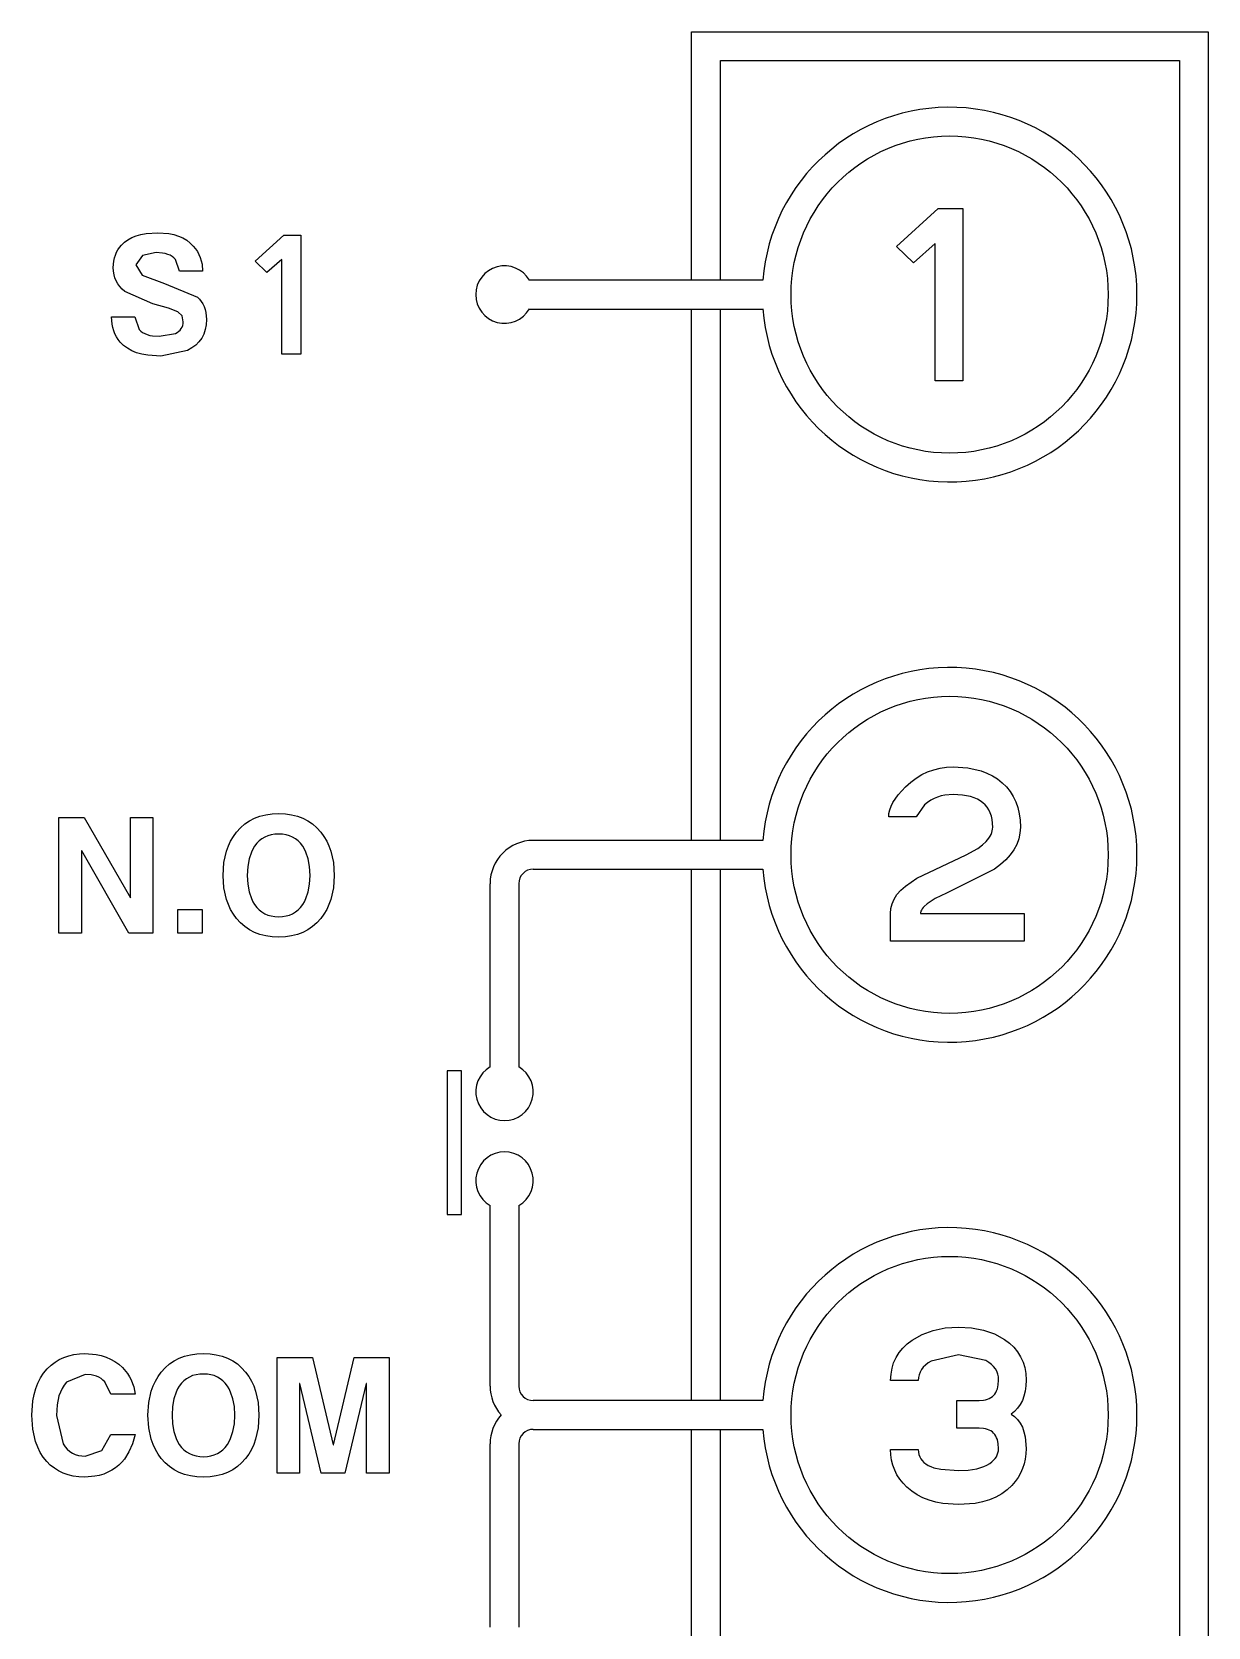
# Model space of a CAD drawing. Header units: millimetres. Extents: x 509 to 2635, y 363 to 1089.
# Drawn here: x 1925.95 to 1937.61, y 718.56 to 734.37 of the extents above; entities that cross this region are included whole.
import ezdxf

# ---------------------------------------------------------------- set-up
doc = ezdxf.new("R2010")
doc.units = ezdxf.units.MM

msp = doc.modelspace()

# ---------------------------------------------------------------- linework, layer by layer
for p, q in [((1932.486, 731.906), (1932.486, 734.368)), ((1932.486, 734.368), (1937.606, 734.368)), ((1937.606, 734.368), (1937.606, 668.31)), ((1932.771, 731.906), (1932.771, 734.083)), ((1932.771, 734.083), (1937.322, 734.083)), ((1937.322, 734.083), (1937.322, 668.595)), ((1934.517, 732.242), (1934.931, 732.618)), ((1934.931, 732.618), (1935.175, 732.618)), ((1935.175, 732.618), (1935.175, 730.91)), ((1926.979, 732.346), (1927.026, 732.359)), ((1927.026, 732.359), (1927.078, 732.369)), ((1927.078, 732.369), (1927.193, 732.376)), ((1927.193, 732.376), (1927.303, 732.368)), ((1927.303, 732.368), (1927.353, 732.358)), ((1927.353, 732.358), (1927.399, 732.343)), ((1928.159, 732.094), (1928.444, 732.353)), ((1928.444, 732.353), (1928.612, 732.353)), ((1928.612, 732.353), (1928.612, 731.175)), ((1926.784, 732.183), (1926.798, 732.208)), ((1926.798, 732.208), (1926.814, 732.232)), ((1926.814, 732.232), (1926.833, 732.255)), ((1926.833, 732.255), (1926.863, 732.283)), ((1926.863, 732.283), (1926.898, 732.308)), ((1926.898, 732.308), (1926.936, 732.329)), ((1926.936, 732.329), (1926.979, 732.346)), ((1927.399, 732.343), (1927.441, 732.325)), ((1927.441, 732.325), (1927.48, 732.302)), ((1927.48, 732.302), (1927.515, 732.275)), ((1927.515, 732.275), (1927.546, 732.244)), ((1927.546, 732.244), (1927.568, 732.218)), ((1927.568, 732.218), (1927.586, 732.19)), ((1934.685, 732.08), (1934.517, 732.242)), ((1934.902, 732.269), (1934.685, 732.08)), ((1934.902, 730.91), (1934.902, 732.269)), ((1926.752, 732.031), (1926.757, 732.096)), ((1926.757, 732.096), (1926.764, 732.127)), ((1926.764, 732.127), (1926.773, 732.155)), ((1926.773, 732.155), (1926.784, 732.183)), ((1927.042, 732.152), (1926.977, 732.059)), ((1926.977, 732.059), (1927.038, 731.955)), ((1927.176, 732.18), (1927.042, 732.152)), ((1927.239, 732.176), (1927.176, 732.18)), ((1927.267, 732.171), (1927.239, 732.176)), ((1927.292, 732.163), (1927.267, 732.171)), ((1927.315, 732.154), (1927.292, 732.163)), ((1927.336, 732.143), (1927.315, 732.154)), ((1927.354, 732.129), (1927.336, 732.143)), ((1927.369, 732.113), (1927.354, 732.129)), ((1927.41, 731.997), (1927.369, 732.113)), ((1927.586, 732.19), (1927.602, 732.161)), ((1927.602, 732.161), (1927.615, 732.131)), ((1927.615, 732.131), (1927.625, 732.099)), ((1927.625, 732.099), (1927.632, 732.066)), ((1927.632, 732.066), (1927.638, 731.997)), ((1928.274, 731.982), (1928.159, 732.094)), ((1928.424, 732.113), (1928.274, 731.982)), ((1928.424, 731.175), (1928.424, 732.113)), ((1926.754, 731.995), (1926.752, 732.031)), ((1926.76, 731.961), (1926.754, 731.995)), ((1926.769, 731.929), (1926.76, 731.961)), ((1926.781, 731.899), (1926.769, 731.929)), ((1926.797, 731.87), (1926.781, 731.899)), ((1927.038, 731.955), (1927.259, 731.874)), ((1927.638, 731.997), (1927.41, 731.997)), ((1933.192, 731.906), (1930.877, 731.906)), ((1926.817, 731.843), (1926.797, 731.87)), ((1926.841, 731.818), (1926.817, 731.843)), ((1926.868, 731.794), (1926.841, 731.818)), ((1927.146, 731.673), (1926.868, 731.794)), ((1927.259, 731.874), (1927.586, 731.74)), ((1927.586, 731.74), (1927.607, 731.72)), ((1927.607, 731.72), (1927.625, 731.697)), ((1927.3, 731.629), (1927.146, 731.673)), ((1927.392, 731.594), (1927.3, 731.629)), ((1927.435, 731.553), (1927.392, 731.594)), ((1927.625, 731.697), (1927.641, 731.673)), ((1927.641, 731.673), (1927.654, 731.646)), ((1927.654, 731.646), (1927.663, 731.617)), ((1927.663, 731.617), (1927.67, 731.585)), ((1927.67, 731.585), (1927.676, 731.516)), ((1930.877, 731.621), (1933.192, 731.621)), ((1932.486, 726.354), (1932.486, 731.621)), ((1932.771, 726.354), (1932.771, 731.621)), ((1926.735, 731.545), (1926.966, 731.545)), ((1926.74, 731.472), (1926.735, 731.545)), ((1926.747, 731.438), (1926.74, 731.472)), ((1926.757, 731.405), (1926.747, 731.438)), ((1926.769, 731.374), (1926.757, 731.405)), ((1926.966, 731.545), (1927.008, 731.419)), ((1927.008, 731.419), (1927.024, 731.403)), ((1927.024, 731.403), (1927.043, 731.389)), ((1927.403, 731.4), (1927.416, 731.413)), ((1927.416, 731.413), (1927.427, 731.427)), ((1927.427, 731.427), (1927.435, 731.442)), ((1927.446, 731.495), (1927.435, 731.553)), ((1927.435, 731.442), (1927.442, 731.458)), ((1927.442, 731.458), (1927.445, 731.476)), ((1927.445, 731.476), (1927.446, 731.495)), ((1927.664, 731.417), (1927.65, 731.373)), ((1927.673, 731.464), (1927.664, 731.417)), ((1927.676, 731.516), (1927.673, 731.464)), ((1926.784, 731.346), (1926.769, 731.374)), ((1926.802, 731.318), (1926.784, 731.346)), ((1926.822, 731.293), (1926.802, 731.318)), ((1926.855, 731.26), (1926.822, 731.293)), ((1926.893, 731.232), (1926.855, 731.26)), ((1927.043, 731.389), (1927.064, 731.377)), ((1927.064, 731.377), (1927.087, 731.368)), ((1927.087, 731.368), (1927.114, 731.36)), ((1927.114, 731.36), (1927.142, 731.355)), ((1927.142, 731.355), (1927.207, 731.351)), ((1927.207, 731.351), (1927.369, 731.379)), ((1927.369, 731.379), (1927.387, 731.389)), ((1927.387, 731.389), (1927.403, 731.4)), ((1927.57, 731.264), (1927.532, 731.235)), ((1927.602, 731.296), (1927.57, 731.264)), ((1927.629, 731.333), (1927.602, 731.296)), ((1927.65, 731.373), (1927.629, 731.333)), ((1926.936, 731.208), (1926.893, 731.232)), ((1926.984, 731.188), (1926.936, 731.208)), ((1927.037, 731.173), (1926.984, 731.188)), ((1927.094, 731.162), (1927.037, 731.173)), ((1927.224, 731.153), (1927.094, 731.162)), ((1927.488, 731.21), (1927.224, 731.153)), ((1927.532, 731.235), (1927.488, 731.21)), ((1928.612, 731.175), (1928.424, 731.175)), ((1935.175, 730.91), (1934.902, 730.91)), ((1934.712, 726.972), (1934.768, 727.006)), ((1934.768, 727.006), (1934.826, 727.033)), ((1934.826, 727.033), (1934.886, 727.055)), ((1934.886, 727.055), (1934.949, 727.07)), ((1934.949, 727.07), (1935.013, 727.079)), ((1935.013, 727.079), (1935.08, 727.082)), ((1935.08, 727.082), (1935.226, 727.073)), ((1935.226, 727.073), (1935.355, 727.043)), ((1935.355, 727.043), (1935.414, 727.021)), ((1935.414, 727.021), (1935.469, 726.995)), ((1935.469, 726.995), (1935.519, 726.963)), ((1934.534, 726.806), (1934.607, 726.886)), ((1934.607, 726.886), (1934.659, 726.932)), ((1934.659, 726.932), (1934.712, 726.972)), ((1935.519, 726.963), (1935.566, 726.926)), ((1935.566, 726.926), (1935.608, 726.885)), ((1935.608, 726.885), (1935.644, 726.84)), ((1935.644, 726.84), (1935.675, 726.791)), ((1934.442, 726.622), (1934.45, 726.657)), ((1934.45, 726.657), (1934.463, 726.693)), ((1934.463, 726.693), (1934.482, 726.73)), ((1934.482, 726.73), (1934.534, 726.806)), ((1934.795, 726.707), (1934.713, 726.587)), ((1934.824, 726.731), (1934.795, 726.707)), ((1934.856, 726.752), (1934.824, 726.731)), ((1934.889, 726.769), (1934.856, 726.752)), ((1934.923, 726.784), (1934.889, 726.769)), ((1934.96, 726.795), (1934.923, 726.784)), ((1934.998, 726.803), (1934.96, 726.795)), ((1935.08, 726.809), (1934.998, 726.803)), ((1935.172, 726.804), (1935.08, 726.809)), ((1935.251, 726.789), (1935.172, 726.804)), ((1935.286, 726.777), (1935.251, 726.789)), ((1935.319, 726.764), (1935.286, 726.777)), ((1935.348, 726.747), (1935.319, 726.764)), ((1935.374, 726.728), (1935.348, 726.747)), ((1935.396, 726.706), (1935.374, 726.728)), ((1935.416, 726.682), (1935.396, 726.706)), ((1935.433, 726.656), (1935.416, 726.682)), ((1935.675, 726.791), (1935.7, 726.738)), ((1935.7, 726.738), (1935.72, 726.68)), ((1935.72, 726.68), (1935.733, 726.619)), ((1926.213, 725.435), (1926.213, 726.582)), ((1926.213, 726.582), (1926.465, 726.582)), ((1926.465, 726.582), (1926.922, 725.784)), ((1926.922, 725.784), (1926.923, 726.582)), ((1926.923, 726.582), (1927.146, 726.582)), ((1927.146, 726.582), (1927.146, 725.435)), ((1928.013, 726.479), (1928.055, 726.517)), ((1928.055, 726.517), (1928.102, 726.548)), ((1928.102, 726.548), (1928.152, 726.574)), ((1928.152, 726.574), (1928.206, 726.594)), ((1928.206, 726.594), (1928.265, 726.608)), ((1928.265, 726.608), (1928.327, 726.617)), ((1928.327, 726.617), (1928.393, 726.62)), ((1928.393, 726.62), (1928.459, 726.617)), ((1928.459, 726.617), (1928.52, 726.608)), ((1928.52, 726.608), (1928.578, 726.594)), ((1928.578, 726.594), (1928.632, 726.574)), ((1928.632, 726.574), (1928.682, 726.548)), ((1928.682, 726.548), (1928.729, 726.517)), ((1928.729, 726.517), (1928.771, 726.479)), ((1934.44, 726.587), (1934.442, 726.622)), ((1934.713, 726.587), (1934.44, 726.587)), ((1935.447, 726.627), (1935.433, 726.656)), ((1935.458, 726.595), (1935.447, 726.627)), ((1935.465, 726.561), (1935.458, 726.595)), ((1935.471, 726.485), (1935.465, 726.561)), ((1935.733, 726.619), (1935.742, 726.554)), ((1935.742, 726.554), (1935.745, 726.485)), ((1927.894, 726.299), (1927.916, 726.348)), ((1927.916, 726.348), (1927.943, 726.393)), ((1927.943, 726.393), (1927.974, 726.436)), ((1927.974, 726.436), (1928.013, 726.479)), ((1928.199, 726.35), (1928.175, 726.326)), ((1928.225, 726.37), (1928.199, 726.35)), ((1928.254, 726.387), (1928.225, 726.37)), ((1928.285, 726.4), (1928.254, 726.387)), ((1928.319, 726.41), (1928.285, 726.4)), ((1928.355, 726.415), (1928.319, 726.41)), ((1928.393, 726.417), (1928.355, 726.415)), ((1928.431, 726.415), (1928.393, 726.417)), ((1928.466, 726.41), (1928.431, 726.415)), ((1928.499, 726.4), (1928.466, 726.41)), ((1928.53, 726.387), (1928.499, 726.4)), ((1928.559, 726.37), (1928.53, 726.387)), ((1928.585, 726.35), (1928.559, 726.37)), ((1928.609, 726.326), (1928.585, 726.35)), ((1928.771, 726.479), (1928.81, 726.436)), ((1928.81, 726.436), (1928.841, 726.393)), ((1928.841, 726.393), (1928.868, 726.348)), ((1928.868, 726.348), (1928.891, 726.299)), ((1933.192, 726.354), (1930.917, 726.354)), ((1935.369, 726.309), (1935.406, 726.343)), ((1935.406, 726.343), (1935.434, 726.378)), ((1935.434, 726.378), (1935.446, 726.395)), ((1935.446, 726.395), (1935.455, 726.413)), ((1935.455, 726.413), (1935.462, 726.431)), ((1935.462, 726.431), (1935.467, 726.449)), ((1935.467, 726.449), (1935.47, 726.467)), ((1935.47, 726.467), (1935.471, 726.485)), ((1935.729, 726.369), (1935.709, 726.314)), ((1935.741, 726.426), (1935.729, 726.369)), ((1935.745, 726.485), (1935.741, 726.426)), ((1926.437, 726.251), (1926.437, 725.435)), ((1926.44, 726.251), (1926.437, 726.251)), ((1926.907, 725.435), (1926.44, 726.251)), ((1927.85, 726.134), (1927.875, 726.247)), ((1927.875, 726.247), (1927.894, 726.299)), ((1928.122, 726.239), (1928.099, 726.171)), ((1928.136, 726.269), (1928.122, 726.239)), ((1928.153, 726.297), (1928.136, 726.269)), ((1928.175, 726.326), (1928.153, 726.297)), ((1928.63, 726.297), (1928.609, 726.326)), ((1928.647, 726.269), (1928.63, 726.297)), ((1928.662, 726.239), (1928.647, 726.269)), ((1928.685, 726.171), (1928.662, 726.239)), ((1928.891, 726.299), (1928.91, 726.247)), ((1928.91, 726.247), (1928.934, 726.134)), ((1934.72, 725.981), (1935.208, 726.21)), ((1935.208, 726.21), (1935.323, 726.275)), ((1935.323, 726.275), (1935.369, 726.309)), ((1935.645, 726.21), (1935.601, 726.161)), ((1935.681, 726.261), (1935.645, 726.21)), ((1935.709, 726.314), (1935.681, 726.261)), ((1927.842, 726.008), (1927.85, 726.134)), ((1928.086, 726.094), (1928.081, 726.008)), ((1928.099, 726.171), (1928.086, 726.094)), ((1928.699, 726.094), (1928.685, 726.171)), ((1928.703, 726.008), (1928.699, 726.094)), ((1928.934, 726.134), (1928.943, 726.008)), ((1930.916, 726.069), (1933.192, 726.069)), ((1932.486, 720.802), (1932.486, 726.069)), ((1932.771, 720.802), (1932.771, 726.069)), ((1935.488, 726.07), (1935.012, 725.832)), ((1935.548, 726.114), (1935.488, 726.07)), ((1935.601, 726.161), (1935.548, 726.114)), ((1927.85, 725.883), (1927.842, 726.008)), ((1927.875, 725.77), (1927.85, 725.883)), ((1928.081, 726.008), (1928.086, 725.922)), ((1928.086, 725.922), (1928.099, 725.845)), ((1928.685, 725.845), (1928.699, 725.922)), ((1928.699, 725.922), (1928.703, 726.008)), ((1928.934, 725.883), (1928.91, 725.77)), ((1928.943, 726.008), (1928.934, 725.883)), ((1930.488, 724.109), (1930.488, 725.925)), ((1930.773, 725.926), (1930.773, 724.109)), ((1934.559, 725.86), (1934.605, 725.902)), ((1934.605, 725.902), (1934.72, 725.981)), ((1927.894, 725.718), (1927.875, 725.77)), ((1927.916, 725.669), (1927.894, 725.718)), ((1928.099, 725.845), (1928.122, 725.778)), ((1928.122, 725.778), (1928.136, 725.747)), ((1928.136, 725.747), (1928.153, 725.719)), ((1928.153, 725.719), (1928.175, 725.69)), ((1928.609, 725.69), (1928.63, 725.719)), ((1928.63, 725.719), (1928.647, 725.747)), ((1928.647, 725.747), (1928.662, 725.778)), ((1928.662, 725.778), (1928.685, 725.845)), ((1928.891, 725.718), (1928.868, 725.669)), ((1928.91, 725.77), (1928.891, 725.718)), ((1934.461, 725.679), (1934.473, 725.727)), ((1934.473, 725.727), (1934.494, 725.773)), ((1934.494, 725.773), (1934.522, 725.817)), ((1934.522, 725.817), (1934.559, 725.86)), ((1934.82, 725.725), (1934.792, 725.7)), ((1934.9, 725.777), (1934.82, 725.725)), ((1935.012, 725.832), (1934.9, 725.777)), ((1927.394, 725.668), (1927.633, 725.668)), ((1927.394, 725.435), (1927.394, 725.668)), ((1927.633, 725.668), (1927.633, 725.435)), ((1927.943, 725.623), (1927.916, 725.669)), ((1927.974, 725.58), (1927.943, 725.623)), ((1928.013, 725.537), (1927.974, 725.58)), ((1928.175, 725.69), (1928.199, 725.666)), ((1928.199, 725.666), (1928.225, 725.645)), ((1928.225, 725.645), (1928.254, 725.628)), ((1928.254, 725.628), (1928.285, 725.614)), ((1928.285, 725.614), (1928.319, 725.605)), ((1928.319, 725.605), (1928.355, 725.599)), ((1928.355, 725.599), (1928.393, 725.597)), ((1928.393, 725.597), (1928.431, 725.599)), ((1928.431, 725.599), (1928.466, 725.605)), ((1928.466, 725.605), (1928.499, 725.614)), ((1928.499, 725.614), (1928.53, 725.628)), ((1928.53, 725.628), (1928.559, 725.645)), ((1928.559, 725.645), (1928.585, 725.666)), ((1928.585, 725.666), (1928.609, 725.69)), ((1928.81, 725.58), (1928.771, 725.537)), ((1928.841, 725.623), (1928.81, 725.58)), ((1928.868, 725.669), (1928.841, 725.623)), ((1934.457, 725.631), (1934.461, 725.679)), ((1934.457, 725.357), (1934.457, 725.631)), ((1934.76, 725.653), (1934.756, 725.636)), ((1934.756, 725.636), (1934.756, 725.631)), ((1934.756, 725.631), (1935.782, 725.631)), ((1934.765, 725.664), (1934.76, 725.653)), ((1934.772, 725.676), (1934.765, 725.664)), ((1934.781, 725.688), (1934.772, 725.676)), ((1934.792, 725.7), (1934.781, 725.688)), ((1935.782, 725.631), (1935.782, 725.357)), ((1926.437, 725.435), (1926.213, 725.435)), ((1927.146, 725.435), (1926.907, 725.435)), ((1927.633, 725.435), (1927.394, 725.435)), ((1928.055, 725.5), (1928.013, 725.537)), ((1928.102, 725.468), (1928.055, 725.5)), ((1928.152, 725.442), (1928.102, 725.468)), ((1928.206, 725.422), (1928.152, 725.442)), ((1928.265, 725.408), (1928.206, 725.422)), ((1928.327, 725.399), (1928.265, 725.408)), ((1928.393, 725.396), (1928.327, 725.399)), ((1928.459, 725.399), (1928.393, 725.396)), ((1928.52, 725.408), (1928.459, 725.399)), ((1928.578, 725.422), (1928.52, 725.408)), ((1928.632, 725.442), (1928.578, 725.422)), ((1928.682, 725.468), (1928.632, 725.442)), ((1928.729, 725.5), (1928.682, 725.468)), ((1928.771, 725.537), (1928.729, 725.5)), ((1935.782, 725.357), (1934.457, 725.357)), ((1930.063, 724.071), (1930.063, 722.648)), ((1930.206, 724.071), (1930.063, 724.071)), ((1930.206, 722.648), (1930.206, 724.071)), ((1930.488, 720.946), (1930.488, 722.736)), ((1930.773, 722.736), (1930.773, 720.945)), ((1930.063, 722.648), (1930.206, 722.648)), ((1934.673, 721.402), (1934.772, 721.458)), ((1934.772, 721.458), (1934.881, 721.498)), ((1934.881, 721.498), (1935.001, 721.522)), ((1935.001, 721.522), (1935.131, 721.53)), ((1935.131, 721.53), (1935.261, 721.523)), ((1935.261, 721.523), (1935.381, 721.5)), ((1935.381, 721.5), (1935.489, 721.462)), ((1935.489, 721.462), (1935.587, 721.409)), ((1934.543, 721.278), (1934.58, 721.323)), ((1934.58, 721.323), (1934.623, 721.364)), ((1934.623, 721.364), (1934.673, 721.402)), ((1935.587, 721.409), (1935.637, 721.371)), ((1935.637, 721.371), (1935.681, 721.33)), ((1935.681, 721.33), (1935.718, 721.285)), ((1935.718, 721.285), (1935.748, 721.237)), ((1926.098, 721.117), (1926.135, 721.152)), ((1926.135, 721.152), (1926.175, 721.183)), ((1926.175, 721.183), (1926.217, 721.209)), ((1926.217, 721.209), (1926.263, 721.23)), ((1926.263, 721.23), (1926.311, 721.247)), ((1926.311, 721.247), (1926.362, 721.259)), ((1926.362, 721.259), (1926.416, 721.266)), ((1926.416, 721.266), (1926.472, 721.268)), ((1926.472, 721.268), (1926.583, 721.259)), ((1926.583, 721.259), (1926.633, 721.248)), ((1926.633, 721.248), (1926.681, 721.233)), ((1926.681, 721.233), (1926.726, 721.214)), ((1926.726, 721.214), (1926.768, 721.19)), ((1926.768, 721.19), (1926.807, 721.162)), ((1926.807, 721.162), (1926.843, 721.129)), ((1926.843, 721.129), (1926.893, 721.071)), ((1927.228, 721.084), (1927.267, 721.127)), ((1927.267, 721.127), (1927.309, 721.165)), ((1927.309, 721.165), (1927.356, 721.196)), ((1927.356, 721.196), (1927.406, 721.222)), ((1927.406, 721.222), (1927.46, 721.242)), ((1927.46, 721.242), (1927.518, 721.257)), ((1927.518, 721.257), (1927.581, 721.265)), ((1927.581, 721.265), (1927.647, 721.268)), ((1927.647, 721.268), (1927.712, 721.265)), ((1927.712, 721.265), (1927.774, 721.257)), ((1927.774, 721.257), (1927.832, 721.242)), ((1927.832, 721.242), (1927.886, 721.222)), ((1927.886, 721.222), (1927.936, 721.196)), ((1927.936, 721.196), (1927.983, 721.165)), ((1927.983, 721.165), (1928.025, 721.127)), ((1928.025, 721.127), (1928.064, 721.084)), ((1928.377, 720.083), (1928.377, 721.23)), ((1928.377, 721.23), (1928.726, 721.23)), ((1928.726, 721.23), (1928.933, 720.364)), ((1928.937, 720.364), (1929.141, 721.23)), ((1929.141, 721.23), (1929.487, 721.23)), ((1929.487, 721.23), (1929.487, 720.083)), ((1934.473, 721.122), (1934.489, 721.177)), ((1934.489, 721.177), (1934.513, 721.229)), ((1934.513, 721.229), (1934.543, 721.278)), ((1934.783, 721.132), (1934.765, 721.109)), ((1934.805, 721.154), (1934.783, 721.132)), ((1934.831, 721.175), (1934.805, 721.154)), ((1934.861, 721.194), (1934.831, 721.175)), ((1935.131, 721.257), (1934.861, 721.194)), ((1935.404, 721.199), (1935.131, 721.257)), ((1935.433, 721.181), (1935.404, 721.199)), ((1935.459, 721.161), (1935.433, 721.181)), ((1935.48, 721.14), (1935.459, 721.161)), ((1935.498, 721.117), (1935.48, 721.14)), ((1935.748, 721.237), (1935.772, 721.184)), ((1935.772, 721.184), (1935.789, 721.129)), ((1935.789, 721.129), (1935.799, 721.069)), ((1925.984, 720.921), (1926.005, 720.976)), ((1926.005, 720.976), (1926.031, 721.027)), ((1926.031, 721.027), (1926.062, 721.074)), ((1926.062, 721.074), (1926.098, 721.117)), ((1926.288, 720.983), (1926.265, 720.955)), ((1926.474, 721.061), (1926.288, 720.983)), ((1926.534, 721.056), (1926.474, 721.061)), ((1926.561, 721.051), (1926.534, 721.056)), ((1926.587, 721.043), (1926.561, 721.051)), ((1926.61, 721.033), (1926.587, 721.043)), ((1926.631, 721.02), (1926.61, 721.033)), ((1926.65, 721.006), (1926.631, 721.02)), ((1926.668, 720.989), (1926.65, 721.006)), ((1926.729, 720.864), (1926.668, 720.989)), ((1926.893, 721.071), (1926.913, 721.039)), ((1926.913, 721.039), (1926.93, 721.007)), ((1926.93, 721.007), (1926.944, 720.973)), ((1926.944, 720.973), (1926.955, 720.938)), ((1927.147, 720.947), (1927.17, 720.996)), ((1927.17, 720.996), (1927.197, 721.042)), ((1927.197, 721.042), (1927.228, 721.084)), ((1927.429, 720.974), (1927.407, 720.946)), ((1927.453, 720.998), (1927.429, 720.974)), ((1927.479, 721.019), (1927.453, 720.998)), ((1927.508, 721.035), (1927.479, 721.019)), ((1927.539, 721.049), (1927.508, 721.035)), ((1927.573, 721.058), (1927.539, 721.049)), ((1927.609, 721.064), (1927.573, 721.058)), ((1927.647, 721.065), (1927.609, 721.064)), ((1927.685, 721.064), (1927.647, 721.065)), ((1927.72, 721.058), (1927.685, 721.064)), ((1927.753, 721.049), (1927.72, 721.058)), ((1927.784, 721.035), (1927.753, 721.049)), ((1927.813, 721.019), (1927.784, 721.035)), ((1927.839, 720.998), (1927.813, 721.019)), ((1927.862, 720.974), (1927.839, 720.998)), ((1927.884, 720.946), (1927.862, 720.974)), ((1928.064, 721.084), (1928.095, 721.042)), ((1928.095, 721.042), (1928.122, 720.996)), ((1928.122, 720.996), (1928.145, 720.947)), ((1928.6, 720.973), (1928.6, 720.083)), ((1928.603, 720.973), (1928.6, 720.973)), ((1928.813, 720.083), (1928.603, 720.973)), ((1929.26, 720.973), (1929.047, 720.083)), ((1929.264, 720.973), (1929.26, 720.973)), ((1929.264, 720.083), (1929.264, 720.973)), ((1934.459, 721.001), (1934.463, 721.063)), ((1934.733, 721.001), (1934.459, 721.001)), ((1934.463, 721.063), (1934.473, 721.122)), ((1934.735, 721.03), (1934.733, 721.001)), ((1934.741, 721.058), (1934.735, 721.03)), ((1934.751, 721.084), (1934.741, 721.058)), ((1934.765, 721.109), (1934.751, 721.084)), ((1935.511, 721.092), (1935.498, 721.117)), ((1935.521, 721.065), (1935.511, 721.092)), ((1935.527, 721.036), (1935.521, 721.065)), ((1935.526, 720.958), (1935.529, 721.006)), ((1935.529, 721.006), (1935.527, 721.036)), ((1935.799, 721.069), (1935.802, 721.006)), ((1935.802, 721.006), (1935.8, 720.948)), ((1925.955, 720.798), (1925.967, 720.862)), ((1925.967, 720.862), (1925.984, 720.921)), ((1926.214, 720.848), (1926.196, 720.759)), ((1926.228, 720.887), (1926.214, 720.848)), ((1926.245, 720.923), (1926.228, 720.887)), ((1926.265, 720.955), (1926.245, 720.923)), ((1926.968, 720.864), (1926.729, 720.864)), ((1926.955, 720.938), (1926.968, 720.864)), ((1927.104, 720.782), (1927.129, 720.895)), ((1927.129, 720.895), (1927.147, 720.947)), ((1927.353, 720.82), (1927.339, 720.743)), ((1927.375, 720.887), (1927.353, 720.82)), ((1927.39, 720.918), (1927.375, 720.887)), ((1927.407, 720.946), (1927.39, 720.918)), ((1927.901, 720.918), (1927.884, 720.946)), ((1927.916, 720.887), (1927.901, 720.918)), ((1927.939, 720.82), (1927.916, 720.887)), ((1927.953, 720.743), (1927.939, 720.82)), ((1928.145, 720.947), (1928.163, 720.895)), ((1928.163, 720.895), (1928.188, 720.782)), ((1935.381, 720.806), (1935.401, 720.81)), ((1935.401, 720.81), (1935.42, 720.815)), ((1935.42, 720.815), (1935.437, 720.823)), ((1935.437, 720.823), (1935.453, 720.831)), ((1935.453, 720.831), (1935.468, 720.842)), ((1935.468, 720.842), (1935.48, 720.854)), ((1935.48, 720.854), (1935.492, 720.867)), ((1935.492, 720.867), (1935.502, 720.882)), ((1935.502, 720.882), (1935.51, 720.899)), ((1935.51, 720.899), (1935.517, 720.917)), ((1935.517, 720.917), (1935.526, 720.958)), ((1935.781, 720.846), (1935.765, 720.802)), ((1935.793, 720.895), (1935.781, 720.846)), ((1935.8, 720.948), (1935.793, 720.895)), ((1925.946, 720.659), (1925.955, 720.798)), ((1925.955, 720.519), (1925.946, 720.659)), ((1926.196, 720.759), (1926.19, 720.655)), ((1926.19, 720.655), (1926.255, 720.372)), ((1927.096, 720.656), (1927.104, 720.782)), ((1927.104, 720.531), (1927.096, 720.656)), ((1927.339, 720.743), (1927.335, 720.656)), ((1927.335, 720.656), (1927.339, 720.57)), ((1927.957, 720.656), (1927.953, 720.743)), ((1927.953, 720.57), (1927.957, 720.656)), ((1928.188, 720.782), (1928.196, 720.656)), ((1928.196, 720.656), (1928.188, 720.531)), ((1933.192, 720.802), (1930.916, 720.802)), ((1935.114, 720.803), (1935.336, 720.803)), ((1935.114, 720.529), (1935.114, 720.803)), ((1935.336, 720.803), (1935.381, 720.806)), ((1935.688, 720.695), (1935.653, 720.668)), ((1935.653, 720.668), (1935.688, 720.643)), ((1935.718, 720.726), (1935.688, 720.695)), ((1935.744, 720.762), (1935.718, 720.726)), ((1935.765, 720.802), (1935.744, 720.762)), ((1925.982, 720.395), (1925.955, 720.519)), ((1927.129, 720.418), (1927.104, 720.531)), ((1927.339, 720.57), (1927.353, 720.494)), ((1927.353, 720.494), (1927.375, 720.426)), ((1927.916, 720.426), (1927.939, 720.494)), ((1927.939, 720.494), (1927.953, 720.57)), ((1928.188, 720.531), (1928.163, 720.418)), ((1930.916, 720.517), (1933.192, 720.517)), ((1932.486, 715.25), (1932.486, 720.517)), ((1932.771, 715.25), (1932.771, 720.517)), ((1935.336, 720.529), (1935.114, 720.529)), ((1935.381, 720.526), (1935.336, 720.529)), ((1935.401, 720.522), (1935.381, 720.526)), ((1935.42, 720.517), (1935.401, 720.522)), ((1935.437, 720.51), (1935.42, 720.517)), ((1935.453, 720.501), (1935.437, 720.51)), ((1935.468, 720.491), (1935.453, 720.501)), ((1935.688, 720.643), (1935.718, 720.614)), ((1935.718, 720.614), (1935.744, 720.579)), ((1935.744, 720.579), (1935.765, 720.539)), ((1935.765, 720.539), (1935.781, 720.493)), ((1935.781, 720.493), (1935.793, 720.443)), ((1926.003, 720.34), (1925.982, 720.395)), ((1926.028, 720.289), (1926.003, 720.34)), ((1926.255, 720.372), (1926.275, 720.344)), ((1926.275, 720.344), (1926.296, 720.319)), ((1926.64, 720.308), (1926.729, 720.467)), ((1926.729, 720.467), (1926.968, 720.467)), ((1926.943, 720.375), (1926.908, 720.293)), ((1926.968, 720.467), (1926.943, 720.375)), ((1927.147, 720.366), (1927.129, 720.418)), ((1927.17, 720.317), (1927.147, 720.366)), ((1927.375, 720.426), (1927.39, 720.395)), ((1927.39, 720.395), (1927.407, 720.367)), ((1927.407, 720.367), (1927.429, 720.338)), ((1927.429, 720.338), (1927.453, 720.314)), ((1927.839, 720.314), (1927.862, 720.338)), ((1927.862, 720.338), (1927.884, 720.367)), ((1927.884, 720.367), (1927.901, 720.395)), ((1927.901, 720.395), (1927.916, 720.426)), ((1928.145, 720.366), (1928.122, 720.317)), ((1928.163, 720.418), (1928.145, 720.366)), ((1928.933, 720.364), (1928.937, 720.364)), ((1930.488, 718.557), (1930.488, 720.373)), ((1930.773, 720.374), (1930.773, 718.557)), ((1935.48, 720.479), (1935.468, 720.491)), ((1935.492, 720.465), (1935.48, 720.479)), ((1935.502, 720.45), (1935.492, 720.465)), ((1935.51, 720.433), (1935.502, 720.45)), ((1935.517, 720.415), (1935.51, 720.433)), ((1935.526, 720.374), (1935.517, 720.415)), ((1935.529, 720.326), (1935.526, 720.374)), ((1935.793, 720.443), (1935.802, 720.326)), ((1926.058, 720.242), (1926.028, 720.289)), ((1926.092, 720.199), (1926.058, 720.242)), ((1926.128, 720.162), (1926.092, 720.199)), ((1926.296, 720.319), (1926.32, 720.299)), ((1926.32, 720.299), (1926.347, 720.282)), ((1926.347, 720.282), (1926.375, 720.269)), ((1926.375, 720.269), (1926.406, 720.259)), ((1926.406, 720.259), (1926.439, 720.254)), ((1926.439, 720.254), (1926.474, 720.252)), ((1926.474, 720.252), (1926.64, 720.308)), ((1926.837, 720.192), (1926.808, 720.163)), ((1926.863, 720.223), (1926.837, 720.192)), ((1926.908, 720.293), (1926.863, 720.223)), ((1927.197, 720.271), (1927.17, 720.317)), ((1927.228, 720.228), (1927.197, 720.271)), ((1927.267, 720.185), (1927.228, 720.228)), ((1927.309, 720.148), (1927.267, 720.185)), ((1927.453, 720.314), (1927.479, 720.293)), ((1927.479, 720.293), (1927.508, 720.276)), ((1927.508, 720.276), (1927.539, 720.263)), ((1927.539, 720.263), (1927.573, 720.253)), ((1927.573, 720.253), (1927.609, 720.247)), ((1927.609, 720.247), (1927.647, 720.245)), ((1927.647, 720.245), (1927.685, 720.247)), ((1927.685, 720.247), (1927.72, 720.253)), ((1927.72, 720.253), (1927.753, 720.263)), ((1927.753, 720.263), (1927.784, 720.276)), ((1927.784, 720.276), (1927.813, 720.293)), ((1927.813, 720.293), (1927.839, 720.314)), ((1928.025, 720.185), (1927.983, 720.148)), ((1928.064, 720.228), (1928.025, 720.185)), ((1928.095, 720.271), (1928.064, 720.228)), ((1928.122, 720.317), (1928.095, 720.271)), ((1934.459, 720.318), (1934.733, 720.318)), ((1934.462, 720.263), (1934.459, 720.318)), ((1934.469, 720.211), (1934.462, 720.263)), ((1934.482, 720.161), (1934.469, 720.211)), ((1934.733, 720.318), (1934.734, 720.292)), ((1934.734, 720.292), (1934.739, 720.268)), ((1934.739, 720.268), (1934.747, 720.246)), ((1934.747, 720.246), (1934.758, 720.226)), ((1934.758, 720.226), (1934.772, 720.207)), ((1934.772, 720.207), (1934.789, 720.19)), ((1934.789, 720.19), (1934.809, 720.174)), ((1935.414, 720.162), (1935.442, 720.179)), ((1935.442, 720.179), (1935.462, 720.194)), ((1935.462, 720.194), (1935.48, 720.21)), ((1935.48, 720.21), (1935.495, 720.227)), ((1935.495, 720.227), (1935.507, 720.245)), ((1935.507, 720.245), (1935.516, 720.264)), ((1935.516, 720.264), (1935.523, 720.284)), ((1935.523, 720.284), (1935.527, 720.304)), ((1935.527, 720.304), (1935.529, 720.326)), ((1935.782, 720.175), (1935.767, 720.128)), ((1935.793, 720.223), (1935.782, 720.175)), ((1935.8, 720.274), (1935.793, 720.223)), ((1935.802, 720.326), (1935.8, 720.274)), ((1926.168, 720.131), (1926.128, 720.162)), ((1926.21, 720.105), (1926.168, 720.131)), ((1926.256, 720.083), (1926.21, 720.105)), ((1926.304, 720.066), (1926.256, 720.083)), ((1926.356, 720.054), (1926.304, 720.066)), ((1926.411, 720.047), (1926.356, 720.054)), ((1926.469, 720.044), (1926.411, 720.047)), ((1926.568, 720.052), (1926.469, 720.044)), ((1926.614, 720.061), (1926.568, 720.052)), ((1926.658, 720.074), (1926.614, 720.061)), ((1926.699, 720.091), (1926.658, 720.074)), ((1926.737, 720.111), (1926.699, 720.091)), ((1926.774, 720.135), (1926.737, 720.111)), ((1926.808, 720.163), (1926.774, 720.135)), ((1927.356, 720.116), (1927.309, 720.148)), ((1927.406, 720.09), (1927.356, 720.116)), ((1927.46, 720.07), (1927.406, 720.09)), ((1927.518, 720.056), (1927.46, 720.07)), ((1927.581, 720.047), (1927.518, 720.056)), ((1927.647, 720.044), (1927.581, 720.047)), ((1927.712, 720.047), (1927.647, 720.044)), ((1927.774, 720.056), (1927.712, 720.047)), ((1927.832, 720.07), (1927.774, 720.056)), ((1927.886, 720.09), (1927.832, 720.07)), ((1927.936, 720.116), (1927.886, 720.09)), ((1927.983, 720.148), (1927.936, 720.116)), ((1928.6, 720.083), (1928.377, 720.083)), ((1929.047, 720.083), (1928.813, 720.083)), ((1929.487, 720.083), (1929.264, 720.083)), ((1934.5, 720.113), (1934.482, 720.161)), ((1934.522, 720.067), (1934.5, 720.113)), ((1934.55, 720.024), (1934.522, 720.067)), ((1934.582, 719.983), (1934.55, 720.024)), ((1934.809, 720.174), (1934.832, 720.16)), ((1934.832, 720.16), (1934.859, 720.148)), ((1934.859, 720.148), (1934.888, 720.137)), ((1934.888, 720.137), (1934.957, 720.121)), ((1934.957, 720.121), (1935.131, 720.108)), ((1935.131, 720.108), (1935.228, 720.112)), ((1935.228, 720.112), (1935.312, 720.125)), ((1935.312, 720.125), (1935.383, 720.148)), ((1935.383, 720.148), (1935.414, 720.162)), ((1935.723, 720.041), (1935.695, 720.001)), ((1935.747, 720.084), (1935.723, 720.041)), ((1935.767, 720.128), (1935.747, 720.084)), ((1934.62, 719.944), (1934.582, 719.983)), ((1934.668, 719.903), (1934.62, 719.944)), ((1934.721, 719.868), (1934.668, 719.903)), ((1934.778, 719.838), (1934.721, 719.868)), ((1935.561, 719.879), (1935.503, 719.846)), ((1935.614, 719.917), (1935.561, 719.879)), ((1935.662, 719.962), (1935.614, 719.917)), ((1935.695, 720.001), (1935.662, 719.962)), ((1934.84, 719.814), (1934.778, 719.838)), ((1934.906, 719.795), (1934.84, 719.814)), ((1934.976, 719.782), (1934.906, 719.795)), ((1935.131, 719.771), (1934.976, 719.782)), ((1935.296, 719.783), (1935.131, 719.771)), ((1935.37, 719.798), (1935.296, 719.783)), ((1935.439, 719.819), (1935.37, 719.798)), ((1935.503, 719.846), (1935.439, 719.819))]:
    msp.add_line(p, q)
for centre in [(1935.044, 731.764), (1935.044, 726.211), (1935.044, 720.659)]:
    msp.add_circle(centre, 1.572)
for centre, radius, start, end in [((1935.044, 731.764), 1.857, 184.3964, 175.6036), ((1930.631, 731.764), 0.285, 30, 330), ((1935.044, 726.211), 1.857, 184.3964, 175.6036), ((1930.917, 725.925), 0.429, 90, 180), ((1930.916, 725.926, 0), 0.143, 90, 180), ((1930.631, 723.862), 0.285, 120, 60), ((1930.631, 722.982), 0.285, 300, 240), ((1935.044, 720.659), 1.857, 184.3964, 175.6036), ((1930.917, 720.946), 0.429, 180, 221.9249), ((1930.916, 720.945), 0.143, 180, 270), ((1930.917, 720.373), 0.429, 138.0751, 180), ((1930.916, 720.374, 0), 0.143, 90, 180)]:
    msp.add_arc(centre, radius, start, end)

doc.saveas('drawing.dxf')
